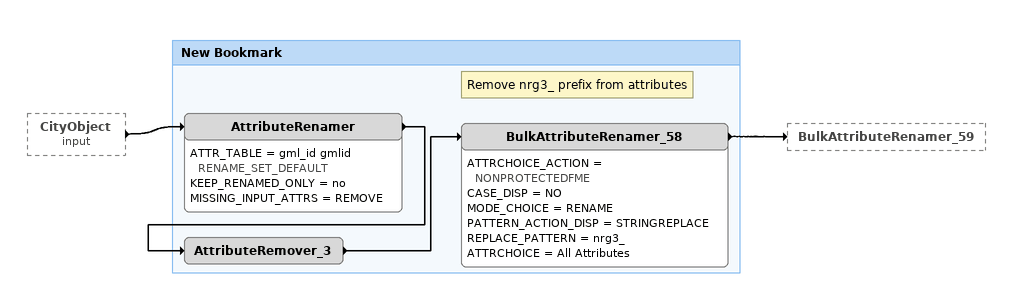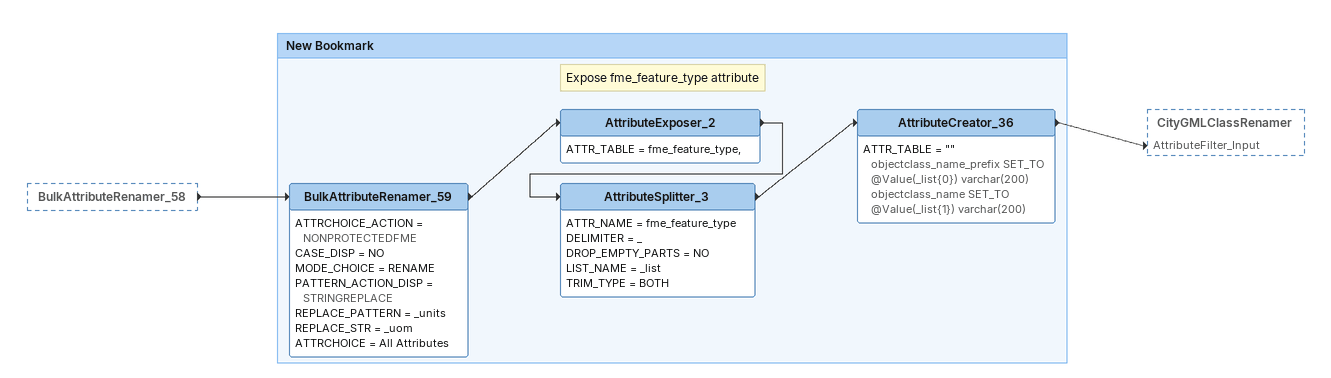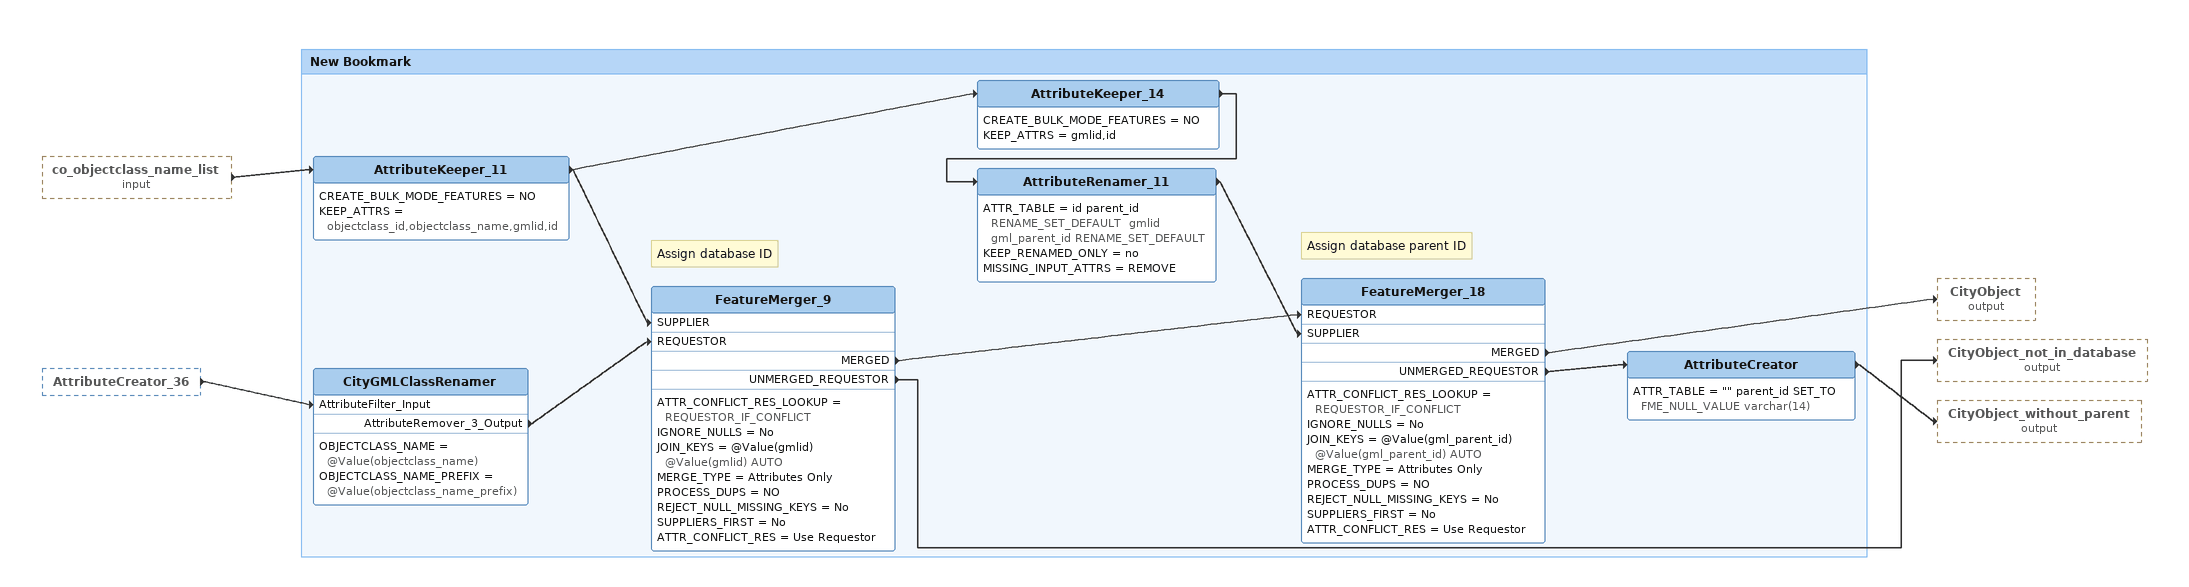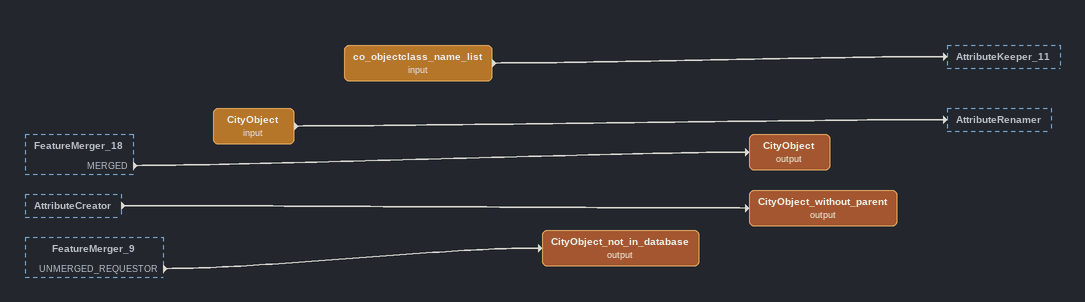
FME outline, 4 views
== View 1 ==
CityObject (input) [outside]
    -> AttributeRenamer

Bookmark: New Bookmark
AttributeRenamer
    ATTR_TABLE = gml_id gmlid RENAME_SET_DEFAULT
    KEEP_RENAMED_ONLY = no
    MISSING_INPUT_ATTRS = REMOVE
    -> AttributeRemover_3
AttributeRemover_3
    -> BulkAttributeRenamer_58
Note: Remove nrg3_ prefix from attributes
BulkAttributeRenamer_58
    ATTRCHOICE_ACTION = NONPROTECTEDFME
    CASE_DISP = NO
    MODE_CHOICE = RENAME
    PATTERN_ACTION_DISP = STRINGREPLACE
    REPLACE_PATTERN = nrg3_
    ATTRCHOICE = All Attributes
    -> BulkAttributeRenamer_59

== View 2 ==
BulkAttributeRenamer_58 [outside]
    -> BulkAttributeRenamer_59

Bookmark: New Bookmark
BulkAttributeRenamer_59
    ATTRCHOICE_ACTION = NONPROTECTEDFME
    CASE_DISP = NO
    MODE_CHOICE = RENAME
    PATTERN_ACTION_DISP = STRINGREPLACE
    REPLACE_PATTERN = _units
    REPLACE_STR = _uom
    ATTRCHOICE = All Attributes
    -> AttributeExposer_2
Note: Expose fme_feature_type attribute
AttributeExposer_2
    ATTR_TABLE = fme_feature_type,
    -> AttributeSplitter_3
AttributeSplitter_3
    ATTR_NAME = fme_feature_type
    DELIMITER = _
    DROP_EMPTY_PARTS = NO
    LIST_NAME = _list
    TRIM_TYPE = BOTH
    -> AttributeCreator_36
AttributeCreator_36
    ATTR_TABLE = "" objectclass_name_prefix SET_TO @Value(_list{0}) varchar(200)  objectclass_name SET_TO @Value(_list{1}) varchar(200)
    -> CityGMLClassRenamer [AttributeFilter_Input]

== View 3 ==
co_objectclass_name_list (input) [outside]
    -> AttributeKeeper_11
AttributeCreator_36 [outside]
    -> CityGMLClassRenamer [AttributeFilter_Input]

Bookmark: New Bookmark
CityGMLClassRenamer
    OBJECTCLASS_NAME = @Value(objectclass_name)
    OBJECTCLASS_NAME_PREFIX = @Value(objectclass_name_prefix)
    AttributeRemover_3_Output -> FeatureMerger_9 [REQUESTOR]
AttributeKeeper_11
    CREATE_BULK_MODE_FEATURES = NO
    KEEP_ATTRS = objectclass_id,objectclass_name,gmlid,id
    -> AttributeKeeper_14
    -> FeatureMerger_9 [SUPPLIER]
AttributeKeeper_14
    CREATE_BULK_MODE_FEATURES = NO
    KEEP_ATTRS = gmlid,id
    -> AttributeRenamer_11
AttributeRenamer_11
    ATTR_TABLE = id parent_id RENAME_SET_DEFAULT  gmlid gml_parent_id RENAME_SET_DEFAULT
    KEEP_RENAMED_ONLY = no
    MISSING_INPUT_ATTRS = REMOVE
    -> FeatureMerger_18 [SUPPLIER]
Note: Assign database ID
FeatureMerger_9
    ATTR_CONFLICT_RES_LOOKUP = REQUESTOR_IF_CONFLICT
    IGNORE_NULLS = No
    JOIN_KEYS = @Value(gmlid) @Value(gmlid) AUTO
    MERGE_TYPE = Attributes Only
    PROCESS_DUPS = NO
    REJECT_NULL_MISSING_KEYS = No
    SUPPLIERS_FIRST = No
    ATTR_CONFLICT_RES = Use Requestor
    MERGED -> FeatureMerger_18 [REQUESTOR]
    UNMERGED_REQUESTOR -> CityObject_not_in_database (output)
Note: Assign database parent ID
FeatureMerger_18
    ATTR_CONFLICT_RES_LOOKUP = REQUESTOR_IF_CONFLICT
    IGNORE_NULLS = No
    JOIN_KEYS = @Value(gml_parent_id) @Value(gml_parent_id) AUTO
    MERGE_TYPE = Attributes Only
    PROCESS_DUPS = NO
    REJECT_NULL_MISSING_KEYS = No
    SUPPLIERS_FIRST = No
    ATTR_CONFLICT_RES = Use Requestor
    MERGED -> CityObject (output)
    UNMERGED_REQUESTOR -> AttributeCreator
AttributeCreator
    ATTR_TABLE = "" parent_id SET_TO FME_NULL_VALUE varchar(14)
    -> CityObject_without_parent (output)

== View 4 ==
FeatureMerger_18 [outside]
    MERGED -> CityObject (output)
AttributeCreator [outside]
    -> CityObject_without_parent (output)
FeatureMerger_9 [outside]
    UNMERGED_REQUESTOR -> CityObject_not_in_database (output)
CityObject (input)
    -> AttributeRenamer
co_objectclass_name_list (input)
    -> AttributeKeeper_11
CityObject (output)
CityObject_without_parent (output)
CityObject_not_in_database (output)
